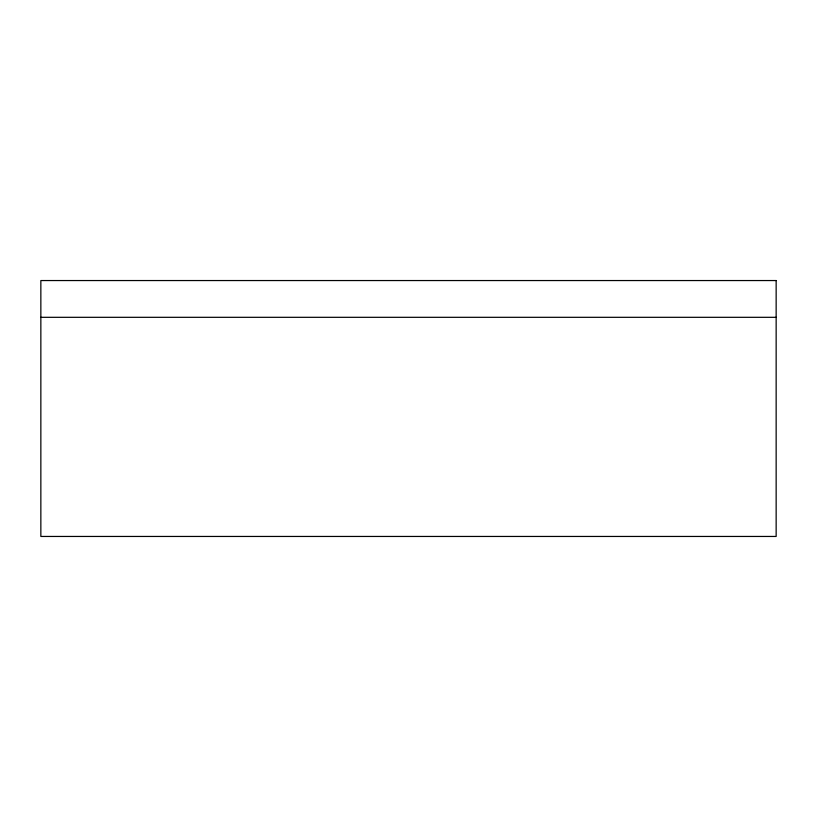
<?xml version="1.0" encoding="UTF-8"?>
<svg xmlns="http://www.w3.org/2000/svg" width="817" height="817" viewBox="0 0 817 817"><rect width="100%" height="100%" fill="white"/><g stroke="black" fill="none" stroke-linecap="round" stroke-linejoin="round"><path stroke-width="1.23" d="M40.85 317.313L776.15 317.313M776.15 280.548L40.85 280.548L40.85 536.452L776.15 536.452L776.15 280.548"/></g></svg>
